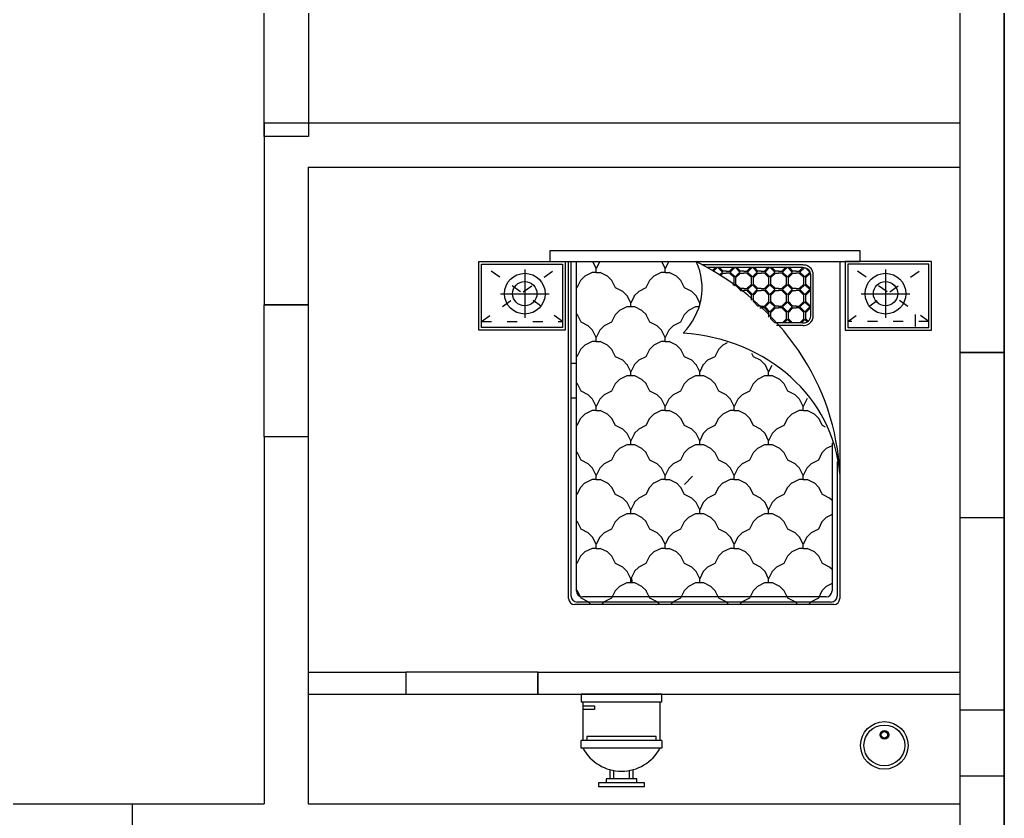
# Model space of a CAD drawing. Header units: inches. Extents: x -3340 to 11630, y -237 to 1425.
# Drawn here: x 11451.2 to 11630.2, y -121.4 to 23.8 of the extents above; entities that cross this region are included whole.
import ezdxf

# ---------------------------------------------------------------- set-up
doc = ezdxf.new("R2010")
doc.units = ezdxf.units.IN
doc.header["$MEASUREMENT"] = 0
doc.linetypes.add('0', pattern=[0])
doc.linetypes.add('ACAD_ISO03W100', pattern=[30, 12, -18])

# ---------------------------------------------------------------- blocks, each defined once
blk = doc.blocks.new('A$C029D5C69')
for p, q in [((0.4164, 2.0693), (0.4164, 2.0066)), ((2.2315, 2.0693), (0.4164, 2.0693)), ((2.2315, 2.0066), (2.2315, 2.0693)), ((0, 1.606), (0, 2.0066)), ((0, 2.0066), (0.505, 2.0066)), ((0.0151, 1.6211), (0.0151, 1.9915)), ((0.0151, 1.9915), (0.4899, 1.9915)), ((0.2689, 1.9609), (0.2689, 1.6764)), ((0.4164, 2.0066), (2.2315, 2.0066)), ((0.4899, 1.9915), (0.4899, 1.6211)), ((0.505, 2.0066), (0.505, 1.606)), ((0.5252, 0.0351), (0.5252, 2.0066)), ((0.5403, 0.0502), (0.5403, 2.0066)), ((0.5706, 0.0805), (0.5706, 2.0066)), ((0.6869, 1.966), (0.6666, 2.0066)), ((0.7072, 2.0066), (0.6869, 1.966)), ((0.6869, 1.9425), (0.6869, 1.966)), ((0.6869, 1.9425), (0.6869, 1.966)), ((1.0902, 1.966), (1.0699, 2.0066)), ((1.1106, 2.0066), (1.0902, 1.966)), ((1.0902, 1.9425), (1.0902, 1.966)), ((1.0902, 1.9425), (1.0902, 1.966)), ((1.8954, 1.9865), (1.3081, 1.9865)), ((1.8954, 1.9713), (1.3339, 1.9713)), ((1.3849, 1.9713), (1.3656, 1.952)), ((1.3945, 1.9713), (1.3714, 1.9483)), ((1.4249, 1.945), (1.3986, 1.9713)), ((1.4288, 1.9507), (1.4081, 1.9713)), ((1.487, 1.9713), (1.4664, 1.9507)), ((1.4966, 1.9713), (1.4703, 1.945)), ((1.527, 1.945), (1.5007, 1.9713)), ((1.5309, 1.9507), (1.5102, 1.9713)), ((1.5891, 1.9713), (1.5685, 1.9507)), ((1.5987, 1.9713), (1.5724, 1.945)), ((1.6291, 1.945), (1.6028, 1.9713)), ((1.633, 1.9507), (1.6123, 1.9713)), ((1.6912, 1.9713), (1.6706, 1.9507)), ((1.7008, 1.9713), (1.6745, 1.945)), ((1.7312, 1.945), (1.7049, 1.9713)), ((1.7351, 1.9507), (1.7144, 1.9713)), ((1.7933, 1.9713), (1.7727, 1.9507)), ((1.8029, 1.9713), (1.7766, 1.945)), ((1.8333, 1.945), (1.807, 1.9713)), ((1.8372, 1.9507), (1.8165, 1.9713)), ((1.8954, 1.9713), (1.8748, 1.9507)), ((1.9043, 1.9707), (1.8787, 1.945)), ((1.9354, 1.945), (1.9114, 1.969)), ((2.1114, 2.0087), (2.1114, 0.0351)), ((2.6479, 2.0066), (2.1429, 2.0066)), ((2.1429, 2.0066), (2.1429, 1.606)), ((2.6328, 1.9915), (2.158, 1.9915)), ((2.158, 1.9915), (2.158, 1.6211)), ((2.379, 1.9609), (2.379, 1.6764)), ((2.6328, 1.6211), (2.6328, 1.9915)), ((2.6479, 1.606), (2.6479, 2.0066)), ((0.621, 1.9213), (0.5955, 1.8958)), ((0.6634, 1.9425), (0.621, 1.9213)), ((0.6634, 1.9425), (0.621, 1.9213)), ((0.6869, 1.9425), (0.6634, 1.9425)), ((0.6869, 1.9425), (0.7104, 1.9425)), ((0.7528, 1.9213), (0.7104, 1.9425)), ((0.7528, 1.9213), (0.7104, 1.9425)), ((0.7783, 1.8958), (0.7528, 1.9213)), ((1.0243, 1.9213), (0.9988, 1.8958)), ((1.0668, 1.9425), (1.0244, 1.9213)), ((1.0668, 1.9425), (1.0244, 1.9213)), ((1.0902, 1.9425), (1.0668, 1.9425)), ((1.0902, 1.9425), (1.1137, 1.9425)), ((1.1561, 1.9213), (1.1137, 1.9425)), ((1.1561, 1.9213), (1.1137, 1.9425)), ((1.1816, 1.8958), (1.1561, 1.9213)), ((1.4249, 1.945), (1.4059, 1.926)), ((1.4288, 1.9394), (1.4116, 1.9222)), ((1.4476, 1.9507), (1.4288, 1.9507)), ((1.4288, 1.9393), (1.4476, 1.9393)), ((1.4476, 1.9507), (1.4664, 1.9507)), ((1.4664, 1.9393), (1.4476, 1.9393)), ((1.493, 1.9128), (1.4664, 1.9394)), ((1.4986, 1.9167), (1.4703, 1.945)), ((1.493, 1.8752), (1.493, 1.9128)), ((1.527, 1.945), (1.4986, 1.9167)), ((1.5309, 1.9394), (1.5043, 1.9128)), ((1.5043, 1.8752), (1.5043, 1.9128)), ((1.5497, 1.9507), (1.5309, 1.9507)), ((1.5309, 1.9393), (1.5497, 1.9393)), ((1.5497, 1.9507), (1.5685, 1.9507)), ((1.5685, 1.9393), (1.5497, 1.9393)), ((1.595, 1.9128), (1.5685, 1.9394)), ((1.6007, 1.9167), (1.5724, 1.945)), ((1.595, 1.8752), (1.595, 1.9128)), ((1.6291, 1.945), (1.6007, 1.9167)), ((1.633, 1.9394), (1.6064, 1.9128)), ((1.6064, 1.8752), (1.6064, 1.9128)), ((1.6518, 1.9507), (1.633, 1.9507)), ((1.633, 1.9393), (1.6518, 1.9393)), ((1.6518, 1.9507), (1.6706, 1.9507)), ((1.6706, 1.9393), (1.6518, 1.9393)), ((1.6971, 1.9128), (1.6706, 1.9394)), ((1.7028, 1.9167), (1.6745, 1.945)), ((1.6971, 1.8752), (1.6971, 1.9128)), ((1.7312, 1.945), (1.7028, 1.9167)), ((1.7351, 1.9394), (1.7085, 1.9128)), ((1.7085, 1.8752), (1.7085, 1.9128)), ((1.7539, 1.9507), (1.7351, 1.9507)), ((1.7351, 1.9393), (1.7539, 1.9393)), ((1.7539, 1.9507), (1.7727, 1.9507)), ((1.7727, 1.9393), (1.7539, 1.9393)), ((1.7992, 1.9128), (1.7727, 1.9394)), ((1.8049, 1.9167), (1.7766, 1.945)), ((1.7992, 1.8752), (1.7992, 1.9128)), ((1.8333, 1.945), (1.8049, 1.9167)), ((1.8372, 1.9394), (1.8106, 1.9128)), ((1.8106, 1.8752), (1.8106, 1.9128)), ((1.856, 1.9507), (1.8372, 1.9507)), ((1.8372, 1.9393), (1.856, 1.9393)), ((1.856, 1.9507), (1.8748, 1.9507)), ((1.8748, 1.9393), (1.856, 1.9393)), ((1.9013, 1.9128), (1.8748, 1.9394)), ((1.907, 1.9167), (1.8787, 1.945)), ((1.9013, 1.8752), (1.9013, 1.9128)), ((1.9354, 1.945), (1.907, 1.9167)), ((1.9393, 1.9394), (1.9127, 1.9128)), ((1.9127, 1.8752), (1.9127, 1.9128)), ((1.9393, 1.9393), (1.9404, 1.9393)), ((1.9414, 1.688), (1.9414, 1.931)), ((1.9565, 1.688), (1.9565, 1.931)), ((0.5743, 1.8534), (0.5706, 1.8515)), ((0.5743, 1.8534), (0.5706, 1.8515)), ((0.5955, 1.8958), (0.5743, 1.8534)), ((0.7995, 1.8534), (0.7783, 1.8958)), ((0.8419, 1.8322), (0.7995, 1.8534)), ((0.8419, 1.8322), (0.7995, 1.8534)), ((0.9777, 1.8534), (0.9353, 1.8322)), ((0.9777, 1.8534), (0.9353, 1.8322)), ((0.9989, 1.8958), (0.9777, 1.8534)), ((1.2028, 1.8534), (1.1816, 1.8958)), ((1.2452, 1.8322), (1.2028, 1.8534)), ((1.2452, 1.8322), (1.2028, 1.8534)), ((1.493, 1.8752), (1.4867, 1.869)), ((1.4986, 1.8713), (1.4922, 1.8648)), ((1.527, 1.8429), (1.4986, 1.8713)), ((1.5309, 1.8486), (1.5043, 1.8752)), ((1.527, 1.8429), (1.5242, 1.8401)), ((1.5497, 1.8486), (1.5309, 1.8486)), ((1.5497, 1.8486), (1.5685, 1.8486)), ((1.595, 1.8752), (1.5685, 1.8486)), ((1.6007, 1.8713), (1.5724, 1.8429)), ((1.6007, 1.8146), (1.5724, 1.8429)), ((1.6291, 1.8429), (1.6007, 1.8713)), ((1.6291, 1.8429), (1.6007, 1.8146)), ((1.633, 1.8486), (1.6064, 1.8752)), ((1.6518, 1.8486), (1.633, 1.8486)), ((1.6518, 1.8486), (1.6706, 1.8486)), ((1.6971, 1.8752), (1.6706, 1.8486)), ((1.7028, 1.8713), (1.6745, 1.8429)), ((1.7028, 1.8146), (1.6745, 1.8429)), ((1.7312, 1.8429), (1.7028, 1.8713)), ((1.7312, 1.8429), (1.7028, 1.8146)), ((1.7351, 1.8486), (1.7085, 1.8752)), ((1.7539, 1.8486), (1.7351, 1.8486)), ((1.7539, 1.8486), (1.7727, 1.8486)), ((1.7992, 1.8752), (1.7727, 1.8486)), ((1.8049, 1.8713), (1.7766, 1.8429)), ((1.8049, 1.8146), (1.7766, 1.8429)), ((1.8333, 1.8429), (1.8049, 1.8713)), ((1.8333, 1.8429), (1.8049, 1.8146)), ((1.8372, 1.8486), (1.8106, 1.8752)), ((1.856, 1.8486), (1.8372, 1.8486)), ((1.856, 1.8486), (1.8748, 1.8486)), ((1.9013, 1.8752), (1.8748, 1.8486)), ((1.907, 1.8713), (1.8787, 1.8429)), ((1.907, 1.8146), (1.8787, 1.8429)), ((1.9354, 1.8429), (1.907, 1.8713)), ((1.9354, 1.8429), (1.907, 1.8146)), ((1.9393, 1.8486), (1.9127, 1.8752)), ((1.9414, 1.8486), (1.9393, 1.8486)), ((0.1267, 1.8186), (0.4111, 1.8186)), ((0.8674, 1.8067), (0.8419, 1.8322)), ((0.8886, 1.7643), (0.8674, 1.8067)), ((0.9098, 1.8067), (0.8886, 1.7643)), ((0.9352, 1.8322), (0.9097, 1.8067)), ((1.2707, 1.8067), (1.2452, 1.8322)), ((1.2919, 1.7643), (1.2707, 1.8067)), ((1.5309, 1.8373), (1.5295, 1.8359)), ((1.5309, 1.8373), (1.5497, 1.8373)), ((1.5685, 1.8373), (1.5497, 1.8373)), ((1.595, 1.8107), (1.5685, 1.8373)), ((1.595, 1.7806), (1.595, 1.8107)), ((1.633, 1.8373), (1.6064, 1.8107)), ((1.6064, 1.7731), (1.6064, 1.8107)), ((1.633, 1.8373), (1.6518, 1.8373)), ((1.6706, 1.8373), (1.6518, 1.8373)), ((1.6971, 1.8107), (1.6706, 1.8373)), ((1.6971, 1.7731), (1.6971, 1.8107)), ((1.7351, 1.8373), (1.7085, 1.8107)), ((1.7085, 1.7731), (1.7085, 1.8107)), ((1.7351, 1.8373), (1.7539, 1.8373)), ((1.7727, 1.8373), (1.7539, 1.8373)), ((1.7992, 1.8107), (1.7727, 1.8373)), ((1.7992, 1.7731), (1.7992, 1.8107)), ((1.8372, 1.8373), (1.8106, 1.8107)), ((1.8106, 1.7731), (1.8106, 1.8107)), ((1.8372, 1.8373), (1.856, 1.8373)), ((1.8748, 1.8373), (1.856, 1.8373)), ((1.9013, 1.8107), (1.8748, 1.8373)), ((1.9013, 1.7731), (1.9013, 1.8107)), ((1.9393, 1.8373), (1.9127, 1.8107)), ((1.9127, 1.7731), (1.9127, 1.8107)), ((1.9393, 1.8373), (1.9414, 1.8373)), ((2.2367, 1.8186), (2.5212, 1.8186)), ((0.8651, 1.7408), (0.8227, 1.7196)), ((0.8651, 1.7408), (0.8227, 1.7196)), ((0.912, 1.7408), (0.8651, 1.7408)), ((0.8886, 1.7408), (0.8886, 1.7643)), ((0.9544, 1.7196), (0.912, 1.7408)), ((0.9544, 1.7196), (0.912, 1.7408)), ((1.2684, 1.7408), (1.226, 1.7196)), ((1.2684, 1.7408), (1.226, 1.7196)), ((1.2885, 1.7408), (1.2684, 1.7408)), ((1.2981, 1.7768), (1.2919, 1.7643)), ((1.2919, 1.7519), (1.2919, 1.7643)), ((1.633, 1.7465), (1.6064, 1.7731)), ((1.6518, 1.7465), (1.633, 1.7465)), ((1.6443, 1.7352), (1.6518, 1.7352)), ((1.6518, 1.7465), (1.6706, 1.7465)), ((1.6706, 1.7352), (1.6518, 1.7352)), ((1.6971, 1.7731), (1.6706, 1.7465)), ((1.6971, 1.7086), (1.6706, 1.7352)), ((1.7028, 1.7692), (1.6745, 1.7408)), ((1.7028, 1.7125), (1.6745, 1.7408)), ((1.7312, 1.7408), (1.7028, 1.7692)), ((1.7312, 1.7408), (1.7028, 1.7125)), ((1.7351, 1.7465), (1.7085, 1.7731)), ((1.7351, 1.7352), (1.7085, 1.7086)), ((1.7539, 1.7465), (1.7351, 1.7465)), ((1.7351, 1.7352), (1.7539, 1.7352)), ((1.7539, 1.7465), (1.7727, 1.7465)), ((1.7727, 1.7352), (1.7539, 1.7352)), ((1.7992, 1.7731), (1.7727, 1.7465)), ((1.7992, 1.7086), (1.7727, 1.7352)), ((1.8049, 1.7692), (1.7766, 1.7408)), ((1.8049, 1.7125), (1.7766, 1.7408)), ((1.8333, 1.7408), (1.8049, 1.7692)), ((1.8333, 1.7408), (1.8049, 1.7125)), ((1.8372, 1.7465), (1.8106, 1.7731)), ((1.8372, 1.7352), (1.8106, 1.7086)), ((1.856, 1.7465), (1.8372, 1.7465)), ((1.8372, 1.7352), (1.856, 1.7352)), ((1.856, 1.7465), (1.8748, 1.7465)), ((1.8748, 1.7352), (1.856, 1.7352)), ((1.9013, 1.7731), (1.8748, 1.7465)), ((1.9013, 1.7086), (1.8748, 1.7352)), ((1.907, 1.7692), (1.8787, 1.7408)), ((1.907, 1.7125), (1.8787, 1.7408)), ((1.9354, 1.7408), (1.907, 1.7692)), ((1.9354, 1.7408), (1.907, 1.7125)), ((1.9393, 1.7465), (1.9127, 1.7731)), ((1.9393, 1.7352), (1.9127, 1.7086)), ((1.9414, 1.7465), (1.9393, 1.7465)), ((1.9393, 1.7352), (1.9414, 1.7352)), ((0.5766, 1.6941), (0.5706, 1.7002)), ((0.5978, 1.6517), (0.5766, 1.6941)), ((0.7972, 1.6941), (0.776, 1.6517)), ((0.8227, 1.7196), (0.7972, 1.6941)), ((0.98, 1.6941), (0.9545, 1.7196)), ((1.0011, 1.6517), (0.9799, 1.6941)), ((1.2005, 1.6941), (1.1793, 1.6517)), ((1.226, 1.7196), (1.2005, 1.6941)), ((1.6971, 1.682), (1.6971, 1.7086)), ((1.7085, 1.671), (1.7085, 1.7086)), ((1.7318, 1.6477), (1.7085, 1.671)), ((1.7992, 1.671), (1.7759, 1.6477)), ((1.7992, 1.671), (1.7992, 1.7086)), ((1.8106, 1.671), (1.8106, 1.7086)), ((1.8339, 1.6477), (1.8106, 1.671)), ((1.9013, 1.671), (1.878, 1.6477)), ((1.9013, 1.671), (1.9013, 1.7086)), ((1.9127, 1.671), (1.9127, 1.7086)), ((1.926, 1.6577), (1.9127, 1.671)), ((2.5551, 1.6275), (2.5551, 1.696)), ((0.4899, 1.6211), (0.0151, 1.6211)), ((0.6402, 1.6305), (0.5978, 1.6517)), ((0.6402, 1.6305), (0.5978, 1.6517)), ((0.6657, 1.605), (0.6402, 1.6305)), ((0.7336, 1.6305), (0.7081, 1.605)), ((0.776, 1.6517), (0.7336, 1.6305)), ((0.776, 1.6517), (0.7336, 1.6305)), ((1.0435, 1.6305), (1.0011, 1.6517)), ((1.0435, 1.6305), (1.0011, 1.6517)), ((1.0691, 1.605), (1.0436, 1.6305)), ((1.1369, 1.6305), (1.1114, 1.605)), ((1.1793, 1.6517), (1.1369, 1.6305)), ((1.1793, 1.6517), (1.1369, 1.6305)), ((1.8961, 1.6477), (1.7289, 1.6477)), ((1.8961, 1.6325), (1.7422, 1.6325)), ((1.8049, 1.6671), (1.7855, 1.6477)), ((1.8244, 1.6477), (1.8049, 1.6671)), ((1.907, 1.6671), (1.8876, 1.6477)), ((1.9202, 1.6539), (1.907, 1.6671)), ((2.158, 1.6211), (2.6328, 1.6211)), ((0.505, 1.606), (0, 1.606)), ((0.6869, 1.5626), (0.6657, 1.605)), ((0.7081, 1.605), (0.6869, 1.5626)), ((0.6869, 1.5392), (0.6869, 1.5626)), ((0.6869, 1.5392), (0.6869, 1.5626)), ((1.0902, 1.5626), (1.069, 1.605)), ((1.1114, 1.605), (1.0902, 1.5626)), ((1.0902, 1.5392), (1.0902, 1.5626)), ((1.0902, 1.5392), (1.0902, 1.5626)), ((2.1429, 1.606), (2.6479, 1.606)), ((0.621, 1.5179), (0.5955, 1.4924)), ((0.6634, 1.5391), (0.621, 1.5179)), ((0.6634, 1.5391), (0.621, 1.5179)), ((0.6869, 1.5392), (0.6634, 1.5392)), ((0.6869, 1.5392), (0.7104, 1.5392)), ((0.7528, 1.5179), (0.7104, 1.5391)), ((0.7528, 1.5179), (0.7104, 1.5391)), ((0.7783, 1.4924), (0.7528, 1.5179)), ((1.0243, 1.5179), (0.9988, 1.4924)), ((1.0668, 1.5391), (1.0244, 1.5179)), ((1.0668, 1.5391), (1.0244, 1.5179)), ((1.0902, 1.5392), (1.0668, 1.5392)), ((1.0902, 1.5392), (1.1137, 1.5392)), ((1.1561, 1.5179), (1.1137, 1.5391)), ((1.1561, 1.5179), (1.1137, 1.5391)), ((1.1816, 1.4924), (1.1561, 1.5179)), ((1.4277, 1.5179), (1.4022, 1.4924)), ((1.4534, 1.5308), (1.4277, 1.5179)), ((1.4534, 1.5308), (1.4277, 1.5179)), ((0.5743, 1.45), (0.5706, 1.4481)), ((0.5743, 1.45), (0.5706, 1.4481)), ((0.5955, 1.4925), (0.5743, 1.4501)), ((0.7995, 1.4501), (0.7783, 1.4925)), ((0.8419, 1.4288), (0.7995, 1.45)), ((0.8419, 1.4288), (0.7995, 1.45)), ((0.9777, 1.45), (0.9353, 1.4288)), ((0.9777, 1.45), (0.9353, 1.4288)), ((0.9989, 1.4925), (0.9777, 1.4501)), ((1.2028, 1.4501), (1.1816, 1.4925)), ((1.2452, 1.4288), (1.2028, 1.45)), ((1.2452, 1.4288), (1.2028, 1.45)), ((1.381, 1.45), (1.3386, 1.4288)), ((1.381, 1.45), (1.3386, 1.4288)), ((1.4022, 1.4925), (1.381, 1.4501)), ((1.6062, 1.4501), (1.5966, 1.4692)), ((1.6486, 1.4288), (1.6062, 1.45)), ((1.6486, 1.4288), (1.6062, 1.45)), ((0.5403, 1.4117), (0.5706, 1.4117)), ((0.8674, 1.4033), (0.8419, 1.4288)), ((0.8886, 1.361), (0.8674, 1.4034)), ((0.9098, 1.4034), (0.8886, 1.361)), ((0.9352, 1.4288), (0.9097, 1.4033)), ((1.2707, 1.4033), (1.2452, 1.4288)), ((1.2919, 1.361), (1.2707, 1.4034)), ((1.3131, 1.4034), (1.2919, 1.361)), ((1.3386, 1.4288), (1.3131, 1.4033)), ((1.6741, 1.4033), (1.6486, 1.4288)), ((1.6953, 1.361), (1.6741, 1.4034)), ((1.714, 1.3984), (1.6953, 1.361)), ((0.8651, 1.3374), (0.8227, 1.3162)), ((0.8651, 1.3374), (0.8227, 1.3162)), ((0.912, 1.3375), (0.8651, 1.3375)), ((0.8886, 1.3375), (0.8886, 1.3609)), ((0.9544, 1.3162), (0.912, 1.3374)), ((0.9544, 1.3162), (0.912, 1.3374)), ((1.2684, 1.3374), (1.226, 1.3162)), ((1.2684, 1.3374), (1.226, 1.3162)), ((1.3154, 1.3375), (1.2684, 1.3375)), ((1.2919, 1.3375), (1.2919, 1.3609)), ((1.3578, 1.3162), (1.3154, 1.3374)), ((1.3578, 1.3162), (1.3154, 1.3374)), ((1.6718, 1.3374), (1.6294, 1.3162)), ((1.6718, 1.3374), (1.6294, 1.3162)), ((1.7187, 1.3375), (1.6718, 1.3375)), ((1.6953, 1.3375), (1.6953, 1.3609)), ((1.7611, 1.3162), (1.7187, 1.3374)), ((1.7611, 1.3162), (1.7187, 1.3374)), ((0.5766, 1.2908), (0.5706, 1.2968)), ((0.5978, 1.2484), (0.5766, 1.2908)), ((0.7972, 1.2908), (0.776, 1.2484)), ((0.8227, 1.3163), (0.7972, 1.2908)), ((0.98, 1.2908), (0.9545, 1.3163)), ((1.0011, 1.2484), (0.9799, 1.2908)), ((1.2005, 1.2908), (1.1793, 1.2484)), ((1.226, 1.3163), (1.2005, 1.2908)), ((1.3833, 1.2908), (1.3578, 1.3163)), ((1.4045, 1.2484), (1.3833, 1.2908)), ((1.6039, 1.2908), (1.5827, 1.2484)), ((1.6294, 1.3163), (1.6039, 1.2908)), ((1.7867, 1.2908), (1.7611, 1.3163)), ((1.8078, 1.2484), (1.7866, 1.2908)), ((0.5403, 1.21), (0.5706, 1.21)), ((0.6402, 1.2271), (0.5978, 1.2483)), ((0.6402, 1.2271), (0.5978, 1.2483)), ((0.6657, 1.2017), (0.6402, 1.2272)), ((0.7336, 1.2272), (0.7081, 1.2017)), ((0.776, 1.2483), (0.7336, 1.2271)), ((0.776, 1.2483), (0.7336, 1.2271)), ((1.0435, 1.2271), (1.0011, 1.2483)), ((1.0435, 1.2271), (1.0011, 1.2483)), ((1.0691, 1.2017), (1.0436, 1.2272)), ((1.1369, 1.2272), (1.1114, 1.2017)), ((1.1793, 1.2483), (1.1369, 1.2271)), ((1.1793, 1.2483), (1.1369, 1.2271)), ((1.4469, 1.2271), (1.4045, 1.2483)), ((1.4469, 1.2271), (1.4045, 1.2483)), ((1.4724, 1.2017), (1.4469, 1.2272)), ((1.5403, 1.2272), (1.5148, 1.2017)), ((1.5827, 1.2483), (1.5403, 1.2271)), ((1.5827, 1.2483), (1.5403, 1.2271)), ((1.8502, 1.2271), (1.8078, 1.2483)), ((1.8502, 1.2271), (1.8078, 1.2483)), ((1.8758, 1.2017), (1.8503, 1.2272)), ((0.6869, 1.1593), (0.6657, 1.2017)), ((0.7081, 1.2017), (0.6869, 1.1593)), ((0.6869, 1.1358), (0.6869, 1.1593)), ((0.6869, 1.1358), (0.6869, 1.1593)), ((1.0902, 1.1593), (1.069, 1.2017)), ((1.1114, 1.2017), (1.0902, 1.1593)), ((1.0902, 1.1358), (1.0902, 1.1593)), ((1.0902, 1.1358), (1.0902, 1.1593)), ((1.4936, 1.1593), (1.4724, 1.2017)), ((1.5148, 1.2017), (1.4936, 1.1593)), ((1.4936, 1.1358), (1.4936, 1.1593)), ((1.4936, 1.1358), (1.4936, 1.1593)), ((1.8969, 1.1593), (1.8757, 1.2017)), ((1.9181, 1.2017), (1.8969, 1.1593)), ((1.8969, 1.1358), (1.8969, 1.1593)), ((1.8969, 1.1358), (1.8969, 1.1593)), ((1.9215, 1.2051), (1.9181, 1.2017)), ((0.621, 1.1146), (0.5955, 1.0891)), ((0.6634, 1.1358), (0.621, 1.1146)), ((0.6634, 1.1358), (0.621, 1.1146)), ((0.6869, 1.1358), (0.6634, 1.1358)), ((0.6869, 1.1358), (0.7104, 1.1358)), ((0.7528, 1.1146), (0.7104, 1.1358)), ((0.7528, 1.1146), (0.7104, 1.1358)), ((0.7783, 1.0891), (0.7528, 1.1146)), ((1.0243, 1.1146), (0.9988, 1.0891)), ((1.0668, 1.1358), (1.0244, 1.1146)), ((1.0668, 1.1358), (1.0244, 1.1146)), ((1.0902, 1.1358), (1.0668, 1.1358)), ((1.0902, 1.1358), (1.1137, 1.1358)), ((1.1561, 1.1146), (1.1137, 1.1358)), ((1.1561, 1.1146), (1.1137, 1.1358)), ((1.1816, 1.0891), (1.1561, 1.1146)), ((1.4277, 1.1146), (1.4022, 1.0891)), ((1.4701, 1.1358), (1.4277, 1.1146)), ((1.4701, 1.1358), (1.4277, 1.1146)), ((1.4936, 1.1358), (1.4701, 1.1358)), ((1.4936, 1.1358), (1.5171, 1.1358)), ((1.5595, 1.1146), (1.5171, 1.1358)), ((1.5595, 1.1146), (1.5171, 1.1358)), ((1.585, 1.0891), (1.5595, 1.1146)), ((1.831, 1.1146), (1.8055, 1.0891)), ((1.8735, 1.1358), (1.8311, 1.1146)), ((1.8735, 1.1358), (1.8311, 1.1146)), ((1.8969, 1.1358), (1.8735, 1.1358)), ((1.8969, 1.1358), (1.9204, 1.1358)), ((1.9628, 1.1146), (1.9204, 1.1358)), ((1.9628, 1.1146), (1.9204, 1.1358)), ((1.9883, 1.0891), (1.9628, 1.1146)), ((0.5743, 1.0467), (0.5706, 1.0448)), ((0.5743, 1.0467), (0.5706, 1.0448)), ((0.5955, 1.0891), (0.5743, 1.0467)), ((0.7995, 1.0467), (0.7783, 1.0891)), ((0.8419, 1.0255), (0.7995, 1.0467)), ((0.8419, 1.0255), (0.7995, 1.0467)), ((0.9777, 1.0467), (0.9353, 1.0255)), ((0.9777, 1.0467), (0.9353, 1.0255)), ((0.9989, 1.0891), (0.9777, 1.0467)), ((1.2028, 1.0467), (1.1816, 1.0891)), ((1.2452, 1.0255), (1.2028, 1.0467)), ((1.2452, 1.0255), (1.2028, 1.0467)), ((1.381, 1.0467), (1.3386, 1.0255)), ((1.381, 1.0467), (1.3386, 1.0255)), ((1.4022, 1.0891), (1.381, 1.0467)), ((1.6062, 1.0467), (1.585, 1.0891)), ((1.6486, 1.0255), (1.6062, 1.0467)), ((1.6486, 1.0255), (1.6062, 1.0467)), ((1.7844, 1.0467), (1.742, 1.0255)), ((1.7844, 1.0467), (1.742, 1.0255)), ((1.8056, 1.0891), (1.7844, 1.0467)), ((2.0095, 1.0467), (1.9883, 1.0891)), ((2.0276, 1.0376), (2.0095, 1.0467)), ((2.0276, 1.0376), (2.0095, 1.0467)), ((0.8674, 1), (0.8419, 1.0255)), ((0.8886, 0.9576), (0.8674, 1)), ((0.9098, 1), (0.8886, 0.9576)), ((0.9352, 1.0255), (0.9097, 1)), ((1.2707, 1), (1.2452, 1.0255)), ((1.2919, 0.9576), (1.2707, 1)), ((1.3131, 1), (1.2919, 0.9576)), ((1.3386, 1.0255), (1.3131, 1)), ((1.6741, 1), (1.6486, 1.0255)), ((1.6953, 0.9576), (1.6741, 1)), ((1.7165, 1), (1.6953, 0.9576)), ((1.7419, 1.0255), (1.7164, 1)), ((0.8651, 0.9341), (0.8227, 0.9129)), ((0.8651, 0.9341), (0.8227, 0.9129)), ((0.912, 0.9341), (0.8651, 0.9341)), ((0.8886, 0.9341), (0.8886, 0.9576)), ((0.9544, 0.9129), (0.912, 0.9341)), ((0.9544, 0.9129), (0.912, 0.9341)), ((1.2684, 0.9341), (1.226, 0.9129)), ((1.2684, 0.9341), (1.226, 0.9129)), ((1.3154, 0.9341), (1.2684, 0.9341)), ((1.2919, 0.9341), (1.2919, 0.9576)), ((1.3578, 0.9129), (1.3154, 0.9341)), ((1.3578, 0.9129), (1.3154, 0.9341)), ((1.6718, 0.9341), (1.6294, 0.9129)), ((1.6718, 0.9341), (1.6294, 0.9129)), ((1.7187, 0.9341), (1.6718, 0.9341)), ((1.6953, 0.9341), (1.6953, 0.9576)), ((1.7611, 0.9129), (1.7187, 0.9341)), ((1.7611, 0.9129), (1.7187, 0.9341)), ((2.066, 0.9295), (2.0327, 0.9129)), ((2.066, 0.9295), (2.0327, 0.9129)), ((2.066, 0.9457), (2.066, 0.0805)), ((0.5766, 0.8874), (0.5706, 0.8935)), ((0.5978, 0.845), (0.5766, 0.8874)), ((0.7972, 0.8874), (0.776, 0.845)), ((0.8227, 0.9129), (0.7972, 0.8874)), ((0.98, 0.8874), (0.9545, 0.9129)), ((1.0011, 0.845), (0.9799, 0.8874)), ((1.2005, 0.8874), (1.1793, 0.845)), ((1.226, 0.9129), (1.2005, 0.8874)), ((1.3833, 0.8874), (1.3578, 0.9129)), ((1.4045, 0.845), (1.3833, 0.8874)), ((1.6039, 0.8874), (1.5827, 0.845)), ((1.6294, 0.9129), (1.6039, 0.8874)), ((1.7867, 0.8874), (1.7611, 0.9129)), ((1.8078, 0.845), (1.7866, 0.8874)), ((2.0072, 0.8874), (1.986, 0.845)), ((2.0327, 0.9129), (2.0072, 0.8874)), ((0.6402, 0.8238), (0.5978, 0.845)), ((0.6402, 0.8238), (0.5978, 0.845)), ((0.6657, 0.7983), (0.6402, 0.8238)), ((0.7336, 0.8238), (0.7081, 0.7983)), ((0.776, 0.845), (0.7336, 0.8238)), ((0.776, 0.845), (0.7336, 0.8238)), ((1.0435, 0.8238), (1.0011, 0.845)), ((1.0435, 0.8238), (1.0011, 0.845)), ((1.0691, 0.7983), (1.0436, 0.8238)), ((1.1369, 0.8238), (1.1114, 0.7983)), ((1.1793, 0.845), (1.1369, 0.8238)), ((1.1793, 0.845), (1.1369, 0.8238)), ((1.4469, 0.8238), (1.4045, 0.845)), ((1.4469, 0.8238), (1.4045, 0.845)), ((1.4724, 0.7983), (1.4469, 0.8238)), ((1.5403, 0.8238), (1.5148, 0.7983)), ((1.5827, 0.845), (1.5403, 0.8238)), ((1.5827, 0.845), (1.5403, 0.8238)), ((1.8502, 0.8238), (1.8078, 0.845)), ((1.8502, 0.8238), (1.8078, 0.845)), ((1.8758, 0.7983), (1.8503, 0.8238)), ((1.9436, 0.8238), (1.9181, 0.7983)), ((1.986, 0.845), (1.9436, 0.8238)), ((1.986, 0.845), (1.9436, 0.8238)), ((2.0962, 0.8369), (2.0962, 0.0502)), ((0.6869, 0.7559), (0.6657, 0.7983)), ((0.7081, 0.7983), (0.6869, 0.7559)), ((0.6869, 0.7325), (0.6869, 0.7559)), ((0.6869, 0.7325), (0.6869, 0.7559)), ((1.0902, 0.7559), (1.069, 0.7983)), ((1.1114, 0.7983), (1.0902, 0.7559)), ((1.0902, 0.7325), (1.0902, 0.7559)), ((1.0902, 0.7325), (1.0902, 0.7559)), ((1.2024, 0.7028), (1.2503, 0.7507)), ((1.4936, 0.7559), (1.4724, 0.7983)), ((1.5148, 0.7983), (1.4936, 0.7559)), ((1.4936, 0.7325), (1.4936, 0.7559)), ((1.4936, 0.7325), (1.4936, 0.7559)), ((1.8969, 0.7559), (1.8757, 0.7983)), ((1.9181, 0.7983), (1.8969, 0.7559)), ((1.8969, 0.7325), (1.8969, 0.7559)), ((1.8969, 0.7325), (1.8969, 0.7559)), ((0.621, 0.7113), (0.5955, 0.6858)), ((0.6634, 0.7324), (0.621, 0.7112)), ((0.6634, 0.7324), (0.621, 0.7112)), ((0.6869, 0.7325), (0.6634, 0.7325)), ((0.6869, 0.7325), (0.7104, 0.7325)), ((0.7528, 0.7112), (0.7104, 0.7324)), ((0.7528, 0.7112), (0.7104, 0.7324)), ((0.7783, 0.6858), (0.7528, 0.7113)), ((1.0243, 0.7113), (0.9988, 0.6858)), ((1.0668, 0.7324), (1.0244, 0.7112)), ((1.0668, 0.7324), (1.0244, 0.7112)), ((1.0902, 0.7325), (1.0668, 0.7325)), ((1.0902, 0.7325), (1.1137, 0.7325)), ((1.1561, 0.7112), (1.1137, 0.7324)), ((1.1561, 0.7112), (1.1137, 0.7324)), ((1.1816, 0.6858), (1.1561, 0.7113)), ((1.4277, 0.7113), (1.4022, 0.6858)), ((1.4701, 0.7324), (1.4277, 0.7112)), ((1.4701, 0.7324), (1.4277, 0.7112)), ((1.4936, 0.7325), (1.4701, 0.7325)), ((1.4936, 0.7325), (1.5171, 0.7325)), ((1.5595, 0.7112), (1.5171, 0.7324)), ((1.5595, 0.7112), (1.5171, 0.7324)), ((1.585, 0.6858), (1.5595, 0.7113)), ((1.831, 0.7113), (1.8055, 0.6858)), ((1.8735, 0.7324), (1.8311, 0.7112)), ((1.8735, 0.7324), (1.8311, 0.7112)), ((1.8969, 0.7325), (1.8735, 0.7325)), ((1.8969, 0.7325), (1.9204, 0.7325)), ((1.9628, 0.7112), (1.9204, 0.7324)), ((1.9628, 0.7112), (1.9204, 0.7324)), ((1.9883, 0.6858), (1.9628, 0.7113)), ((0.5743, 0.6433), (0.5706, 0.6414)), ((0.5743, 0.6433), (0.5706, 0.6414)), ((0.5955, 0.6858), (0.5743, 0.6434)), ((0.7995, 0.6434), (0.7783, 0.6858)), ((0.8419, 0.6221), (0.7995, 0.6433)), ((0.8419, 0.6221), (0.7995, 0.6433)), ((0.9777, 0.6433), (0.9353, 0.6221)), ((0.9777, 0.6433), (0.9353, 0.6221)), ((0.9989, 0.6858), (0.9777, 0.6434)), ((1.2028, 0.6434), (1.1816, 0.6858)), ((1.2452, 0.6221), (1.2028, 0.6433)), ((1.2452, 0.6221), (1.2028, 0.6433)), ((1.381, 0.6433), (1.3386, 0.6221)), ((1.381, 0.6433), (1.3386, 0.6221)), ((1.4022, 0.6858), (1.381, 0.6434)), ((1.6062, 0.6434), (1.585, 0.6858)), ((1.6486, 0.6221), (1.6062, 0.6433)), ((1.6486, 0.6221), (1.6062, 0.6433)), ((1.7844, 0.6433), (1.742, 0.6221)), ((1.7844, 0.6433), (1.742, 0.6221)), ((1.8056, 0.6858), (1.7844, 0.6434)), ((2.0095, 0.6434), (1.9883, 0.6858)), ((2.0519, 0.6221), (2.0095, 0.6433)), ((2.0519, 0.6221), (2.0095, 0.6433)), ((0.8674, 0.5967), (0.8419, 0.6222)), ((0.8886, 0.5543), (0.8674, 0.5967)), ((0.9098, 0.5967), (0.8886, 0.5543)), ((0.9352, 0.6222), (0.9097, 0.5967)), ((1.2707, 0.5967), (1.2452, 0.6222)), ((1.2919, 0.5543), (1.2707, 0.5967)), ((1.3131, 0.5967), (1.2919, 0.5543)), ((1.3386, 0.6222), (1.3131, 0.5967)), ((1.6741, 0.5967), (1.6486, 0.6222)), ((1.6953, 0.5543), (1.6741, 0.5967)), ((1.7165, 0.5967), (1.6953, 0.5543)), ((1.7419, 0.6222), (1.7164, 0.5967)), ((2.066, 0.6081), (2.0519, 0.6222)), ((0.8651, 0.5308), (0.8227, 0.5096)), ((0.8651, 0.5308), (0.8227, 0.5096)), ((0.912, 0.5308), (0.8651, 0.5308)), ((0.8886, 0.5308), (0.8886, 0.5543)), ((0.9544, 0.5096), (0.912, 0.5308)), ((0.9544, 0.5096), (0.912, 0.5308)), ((1.2684, 0.5308), (1.226, 0.5096)), ((1.2684, 0.5308), (1.226, 0.5096)), ((1.3154, 0.5308), (1.2684, 0.5308)), ((1.2919, 0.5308), (1.2919, 0.5543)), ((1.3578, 0.5096), (1.3154, 0.5308)), ((1.3578, 0.5096), (1.3154, 0.5308)), ((1.6718, 0.5308), (1.6294, 0.5096)), ((1.6718, 0.5308), (1.6294, 0.5096)), ((1.7187, 0.5308), (1.6718, 0.5308)), ((1.6953, 0.5308), (1.6953, 0.5543)), ((1.7611, 0.5096), (1.7187, 0.5308)), ((1.7611, 0.5096), (1.7187, 0.5308)), ((2.066, 0.5262), (2.0327, 0.5096)), ((2.066, 0.5262), (2.0327, 0.5096)), ((0.5766, 0.4841), (0.5706, 0.4901)), ((0.5978, 0.4417), (0.5766, 0.4841)), ((0.7972, 0.4841), (0.776, 0.4417)), ((0.8227, 0.5096), (0.7972, 0.4841)), ((0.98, 0.4841), (0.9545, 0.5096)), ((1.0011, 0.4417), (0.9799, 0.4841)), ((1.2005, 0.4841), (1.1793, 0.4417)), ((1.226, 0.5096), (1.2005, 0.4841)), ((1.3833, 0.4841), (1.3578, 0.5096)), ((1.4045, 0.4417), (1.3833, 0.4841)), ((1.6039, 0.4841), (1.5827, 0.4417)), ((1.6294, 0.5096), (1.6039, 0.4841)), ((1.7867, 0.4841), (1.7611, 0.5096)), ((1.8078, 0.4417), (1.7866, 0.4841)), ((2.0072, 0.4841), (1.986, 0.4417)), ((2.0327, 0.5096), (2.0072, 0.4841)), ((0.6402, 0.4205), (0.5978, 0.4417)), ((0.6402, 0.4205), (0.5978, 0.4417)), ((0.6657, 0.395), (0.6402, 0.4205)), ((0.7336, 0.4205), (0.7081, 0.395)), ((0.776, 0.4417), (0.7336, 0.4205)), ((0.776, 0.4417), (0.7336, 0.4205)), ((1.0435, 0.4205), (1.0011, 0.4417)), ((1.0435, 0.4205), (1.0011, 0.4417)), ((1.0691, 0.395), (1.0436, 0.4205)), ((1.1369, 0.4205), (1.1114, 0.395)), ((1.1793, 0.4417), (1.1369, 0.4205)), ((1.1793, 0.4417), (1.1369, 0.4205)), ((1.4469, 0.4205), (1.4045, 0.4417)), ((1.4469, 0.4205), (1.4045, 0.4417)), ((1.4724, 0.395), (1.4469, 0.4205)), ((1.5403, 0.4205), (1.5148, 0.395)), ((1.5827, 0.4417), (1.5403, 0.4205)), ((1.5827, 0.4417), (1.5403, 0.4205)), ((1.8502, 0.4205), (1.8078, 0.4417)), ((1.8502, 0.4205), (1.8078, 0.4417)), ((1.8758, 0.395), (1.8503, 0.4205)), ((1.9436, 0.4205), (1.9181, 0.395)), ((1.986, 0.4417), (1.9436, 0.4205)), ((1.986, 0.4417), (1.9436, 0.4205)), ((0.6869, 0.3526), (0.6657, 0.395)), ((0.7081, 0.395), (0.6869, 0.3526)), ((0.6869, 0.3291), (0.6869, 0.3526)), ((0.6869, 0.3291), (0.6869, 0.3526)), ((1.0902, 0.3526), (1.069, 0.395)), ((1.1114, 0.395), (1.0902, 0.3526)), ((1.0902, 0.3291), (1.0902, 0.3526)), ((1.0902, 0.3291), (1.0902, 0.3526)), ((1.4936, 0.3526), (1.4724, 0.395)), ((1.5148, 0.395), (1.4936, 0.3526)), ((1.4936, 0.3291), (1.4936, 0.3526)), ((1.4936, 0.3291), (1.4936, 0.3526)), ((1.8969, 0.3526), (1.8757, 0.395)), ((1.9181, 0.395), (1.8969, 0.3526)), ((1.8969, 0.3291), (1.8969, 0.3526)), ((1.8969, 0.3291), (1.8969, 0.3526)), ((0.621, 0.3079), (0.5955, 0.2824)), ((0.6634, 0.3291), (0.621, 0.3079)), ((0.6634, 0.3291), (0.621, 0.3079)), ((0.6869, 0.3291), (0.6634, 0.3291)), ((0.6869, 0.3291), (0.7104, 0.3291)), ((0.7528, 0.3079), (0.7104, 0.3291)), ((0.7528, 0.3079), (0.7104, 0.3291)), ((0.7783, 0.2824), (0.7528, 0.3079)), ((1.0243, 0.3079), (0.9988, 0.2824)), ((1.0668, 0.3291), (1.0244, 0.3079)), ((1.0668, 0.3291), (1.0244, 0.3079)), ((1.0902, 0.3291), (1.0668, 0.3291)), ((1.0902, 0.3291), (1.1137, 0.3291)), ((1.1561, 0.3079), (1.1137, 0.3291)), ((1.1561, 0.3079), (1.1137, 0.3291)), ((1.1816, 0.2824), (1.1561, 0.3079)), ((1.4277, 0.3079), (1.4022, 0.2824)), ((1.4701, 0.3291), (1.4277, 0.3079)), ((1.4701, 0.3291), (1.4277, 0.3079)), ((1.4936, 0.3291), (1.4701, 0.3291)), ((1.4936, 0.3291), (1.5171, 0.3291)), ((1.5595, 0.3079), (1.5171, 0.3291)), ((1.5595, 0.3079), (1.5171, 0.3291)), ((1.585, 0.2824), (1.5595, 0.3079)), ((1.831, 0.3079), (1.8055, 0.2824)), ((1.8735, 0.3291), (1.8311, 0.3079)), ((1.8735, 0.3291), (1.8311, 0.3079)), ((1.8969, 0.3291), (1.8735, 0.3291)), ((1.8969, 0.3291), (1.9204, 0.3291)), ((1.9628, 0.3079), (1.9204, 0.3291)), ((1.9628, 0.3079), (1.9204, 0.3291)), ((1.9883, 0.2824), (1.9628, 0.3079)), ((0.5743, 0.24), (0.5706, 0.2381)), ((0.5743, 0.24), (0.5706, 0.2381)), ((0.5955, 0.2824), (0.5743, 0.24)), ((0.7995, 0.24), (0.7783, 0.2824)), ((0.8419, 0.2188), (0.7995, 0.24)), ((0.8419, 0.2188), (0.7995, 0.24)), ((0.9777, 0.24), (0.9353, 0.2188)), ((0.9777, 0.24), (0.9353, 0.2188)), ((0.9989, 0.2824), (0.9777, 0.24)), ((1.2028, 0.24), (1.1816, 0.2824)), ((1.2452, 0.2188), (1.2028, 0.24)), ((1.2452, 0.2188), (1.2028, 0.24)), ((1.381, 0.24), (1.3386, 0.2188)), ((1.381, 0.24), (1.3386, 0.2188)), ((1.4022, 0.2824), (1.381, 0.24)), ((1.6062, 0.24), (1.585, 0.2824)), ((1.6486, 0.2188), (1.6062, 0.24)), ((1.6486, 0.2188), (1.6062, 0.24)), ((1.7844, 0.24), (1.742, 0.2188)), ((1.7844, 0.24), (1.742, 0.2188)), ((1.8056, 0.2824), (1.7844, 0.24)), ((2.0095, 0.24), (1.9883, 0.2824)), ((2.0519, 0.2188), (2.0095, 0.24)), ((2.0519, 0.2188), (2.0095, 0.24)), ((0.8674, 0.1933), (0.8419, 0.2188)), ((0.8886, 0.1509), (0.8674, 0.1933)), ((0.9098, 0.1933), (0.8886, 0.1509)), ((0.9352, 0.2188), (0.9097, 0.1933)), ((1.2707, 0.1933), (1.2452, 0.2188)), ((1.2919, 0.1509), (1.2707, 0.1933)), ((1.3131, 0.1933), (1.2919, 0.1509)), ((1.3386, 0.2188), (1.3131, 0.1933)), ((1.6741, 0.1933), (1.6486, 0.2188)), ((1.6953, 0.1509), (1.6741, 0.1933)), ((1.7165, 0.1933), (1.6953, 0.1509)), ((1.7419, 0.2188), (1.7164, 0.1933)), ((2.066, 0.2047), (2.0519, 0.2188)), ((0.8651, 0.1274), (0.8227, 0.1062)), ((0.8651, 0.1274), (0.8227, 0.1062)), ((0.912, 0.1275), (0.8651, 0.1275)), ((0.8886, 0.1275), (0.8886, 0.1509)), ((0.9544, 0.1062), (0.912, 0.1274)), ((0.9544, 0.1062), (0.912, 0.1274)), ((1.2684, 0.1274), (1.226, 0.1062)), ((1.2684, 0.1274), (1.226, 0.1062)), ((1.3154, 0.1275), (1.2684, 0.1275)), ((1.2919, 0.1275), (1.2919, 0.1509)), ((1.3578, 0.1062), (1.3154, 0.1274)), ((1.3578, 0.1062), (1.3154, 0.1274)), ((1.6718, 0.1274), (1.6294, 0.1062)), ((1.6718, 0.1274), (1.6294, 0.1062)), ((1.7187, 0.1275), (1.6718, 0.1275)), ((1.6953, 0.1275), (1.6953, 0.1509)), ((1.7611, 0.1062), (1.7187, 0.1274)), ((1.7611, 0.1062), (1.7187, 0.1274)), ((2.066, 0.1228), (2.0327, 0.1062)), ((2.066, 0.1228), (2.0327, 0.1062)), ((0.5766, 0.0807), (0.5706, 0.0868)), ((0.5978, 0.0384), (0.5766, 0.0808)), ((0.7972, 0.0808), (0.776, 0.0384)), ((0.8227, 0.1062), (0.7972, 0.0807)), ((0.98, 0.0807), (0.9545, 0.1062)), ((1.0011, 0.0384), (0.9799, 0.0808)), ((1.2005, 0.0808), (1.1793, 0.0384)), ((1.226, 0.1062), (1.2005, 0.0807)), ((1.3833, 0.0807), (1.3578, 0.1062)), ((1.4045, 0.0384), (1.3833, 0.0808)), ((1.6039, 0.0808), (1.5827, 0.0384)), ((1.6294, 0.1062), (1.6039, 0.0807)), ((1.7867, 0.0807), (1.7611, 0.1062)), ((1.8078, 0.0384), (1.7866, 0.0808)), ((2.0072, 0.0808), (1.986, 0.0384)), ((2.0327, 0.1062), (2.0072, 0.0807)), ((2.0763, 0), (0.5603, 0)), ((2.0612, 0.0151), (0.5754, 0.0151)), ((0.6402, 0.0171), (0.5978, 0.0383)), ((0.6402, 0.0171), (0.5978, 0.0383)), ((2.0309, 0.0454), (0.6056, 0.0454)), ((0.6523, 0.005), (0.6402, 0.0171)), ((0.7336, 0.0171), (0.7215, 0.005)), ((0.776, 0.0383), (0.7336, 0.0171)), ((0.776, 0.0383), (0.7336, 0.0171)), ((1.0435, 0.0171), (1.0011, 0.0383)), ((1.0435, 0.0171), (1.0011, 0.0383)), ((1.0557, 0.005), (1.0436, 0.0171)), ((1.1369, 0.0171), (1.1248, 0.005)), ((1.1793, 0.0383), (1.1369, 0.0171)), ((1.1793, 0.0383), (1.1369, 0.0171)), ((1.4469, 0.0171), (1.4045, 0.0383)), ((1.4469, 0.0171), (1.4045, 0.0383)), ((1.459, 0.005), (1.4469, 0.0171)), ((1.5403, 0.0171), (1.5282, 0.005)), ((1.5827, 0.0383), (1.5403, 0.0171)), ((1.5827, 0.0383), (1.5403, 0.0171)), ((1.8502, 0.0171), (1.8078, 0.0383)), ((1.8502, 0.0171), (1.8078, 0.0383)), ((1.8623, 0.005), (1.8503, 0.0171)), ((1.9436, 0.0171), (1.9315, 0.005)), ((1.986, 0.0383), (1.9436, 0.0171)), ((1.986, 0.0383), (1.9436, 0.0171))]:
    blk.add_line(p, q)
at = {"linetype": 'ACAD_ISO03W100', "ltscale": 0.005}
for p, q in [((0.4899, 1.6568), (0.0151, 1.9915)), ((0.0151, 1.6568), (0.4899, 1.9915)), ((2.6328, 1.6568), (2.158, 1.9915)), ((2.158, 1.6568), (2.6328, 1.9915)), ((0.0151, 1.6568), (0.4899, 1.6568)), ((2.6328, 1.6568), (2.158, 1.6568))]:
    blk.add_line(p, q, dxfattribs=at)
for centre, radius in [((0.2689, 1.8186), 0.1191), ((2.379, 1.8186), 0.1191), ((0.2689, 1.8186), 0.0711), ((2.379, 1.8186), 0.0711)]:
    blk.add_circle(centre, radius)
for centre, radius, start, end in [((0.2843, 0.0157), 0.6251, 10.29614, 13.26837), ((0.6056, 0.0805), 0.0351, 180, 270), ((2.0309, 0.0805), 0.0351, 270, 0), ((0.5603, 0.0351), 0.0351, 180, 270), ((0.5754, 0.0502), 0.0351, 180, 270), ((2.0612, 0.0502), 0.0351, 270, 0), ((2.0763, 0.0351), 0.0351, 270, 0)]:
    blk.add_arc(centre, radius, start, end)
for centre, major_axis, ratio, start_param, end_param in [((0.8506, 1.8527), (-0.4556, 0), 0.89, 2.430919, 3.53111), ((0.3667, 0.6698), (1.7398, 0.1668), 0.88072, -0.045073, 0.941433), ((1.8961, 1.931), (-0.0453, 0), 0.89, 3.141593, 4.712389), ((1.8961, 1.688), (-0.0453, 0), 0.89, 1.570796, 3.141593), ((1.0874, 0.6748), (1.021, 0.1213), 0.889348, -0.031673, 1.359628)]:
    blk.add_ellipse(centre, major_axis=major_axis, ratio=ratio, start_param=start_param, end_param=end_param)
for points, knots in [([(1.9565, 1.931), (1.9565, 1.9336), (1.9563, 1.9362), (1.9553, 1.9428), (1.9543, 1.9467), (1.9512, 1.9541), (1.9493, 1.9577), (1.9446, 1.9643), (1.942, 1.9674), (1.936, 1.9729), (1.9327, 1.9753), (1.9257, 1.9795), (1.922, 1.9813), (1.9142, 1.9841), (1.9102, 1.9851), (1.9028, 1.9862), (1.8995, 1.9865), (1.8961, 1.9865)], [3.141593, 3.141593, 3.141593, 3.141593, 3.277614, 3.277614, 3.488082, 3.488082, 3.698551, 3.698551, 3.909019, 3.909019, 4.119488, 4.119488, 4.329956, 4.329956, 4.540424, 4.540424, 4.712389, 4.712389, 4.712389, 4.712389]), ([(1.8961, 1.6325), (1.899, 1.6325), (1.9019, 1.6327), (1.9101, 1.6338), (1.9153, 1.6352), (1.9253, 1.6392), (1.93, 1.6418), (1.9385, 1.6481), (1.9423, 1.6519), (1.9481, 1.6594), (1.9503, 1.663), (1.9537, 1.6707), (1.955, 1.6747), (1.9563, 1.6818), (1.9565, 1.6849), (1.9565, 1.688)], [1.570796, 1.570796, 1.570796, 1.570796, 1.718836, 1.718836, 1.993452, 1.993452, 2.268068, 2.268068, 2.542684, 2.542684, 2.761386, 2.761386, 2.980087, 2.980087, 3.141593, 3.141593, 3.141593, 3.141593])]:
    blk.add_open_spline(points, degree=3, knots=knots)
blk = doc.blocks.new('Toilet - Metric')
for p, q in [((-254, 558.8), (-254, 304.8)), ((-254, 533.4), (-177.8, 533.4)), ((-177.8, 533.4), (-177.8, 508)), ((254, 304.8), (254, 558.8)), ((-177.8, 508), (-254, 508)), ((228.6, 330.2), (-228.6, 330.2)), ((-228.6, 330.2), (-228.6, 304.8)), ((228.6, 304.8), (228.6, 330.2)), ((266.7, 304.8), (-266.7, 304.8)), ((-266.7, 254), (-266.7, 304.8)), ((266.7, 304.8), (266.7, 254)), ((266.7, 254), (-266.7, 254)), ((-76.2, 111.9251), (-76.2, 50.8)), ((-50.8, 50.8), (-50.8, 105.81132)), ((50.8, 105.81132), (50.8, 50.8)), ((76.2, 50.8), (76.2, 111.9251)), ((101.6, 50.8), (-101.6, 50.8)), ((-101.6, 50.8), (-101.6, 25.4)), ((101.6, 25.4), (101.6, 50.8))]:
    blk.add_line(p, q)
for points in [[(266.7, 558.8), (266.7, 609.6), (-266.7, 609.6), (-266.7, 558.8)], [(152.4, 0), (152.4, 25.4), (-152.4, 25.4), (-152.4, 0)]]:
    blk.add_lwpolyline(points, close=True)
blk.add_arc((0, 389.46582), 287.86658, 208.0725, 331.9275)
blk = doc.blocks.new('A$C1CFF469F')
at = {"linetype": '0'}
for centre, radius in [((0.315, 0.315), 0.315), ((0.315, 0.315), 0.27), ((0.315, 0.455), 0.0574), ((0.315, 0.455), 0.0427)]:
    blk.add_circle(centre, radius, dxfattribs=at)

msp = doc.modelspace()

# ---------------------------------------------------------------- linework, layer by layer
for p, q in [((11630.17, -191.19, -7937.42), (11630.17, 285.81, -7937.42)), ((11622.17, -118.74, -7937.42), (11622.17, 277.81, -7937.42)), ((11495.68, 5, -7937.42), (11495.68, -28.02, -7937.42)), ((11495.68, 5, -7937.42), (11622.17, 5, -7937.42)), ((11495.68, 5, -7937.42), (11519.68, 5, -7937.42)), ((11503.68, -3, -7937.42), (11503.68, -28.02, -7937.42)), ((11503.68, -3, -7937.42), (11622.17, -3, -7937.42)), ((11503.68, -28.02, -7937.42), (11495.68, -28.02, -7937.42)), ((11622.17, -36.72, -7937.42), (11630.17, -36.72, -7937.42)), ((11495.68, -52.02, -7937.42), (11495.68, -118.74, -7937.42)), ((11503.68, -52.02, -7937.42), (11495.68, -52.02, -7937.42)), ((11503.68, -52.02, -7937.42), (11503.68, -118.74, -7937.42)), ((11622.17, -66.72, -7937.42), (11630.17, -66.72, -7937.42)), ((11503.68, -94.79, -7937.42), (11521.42, -94.79, -7937.42)), ((11521.42, -94.79, -7937.42), (11521.42, -98.79, -7937.42)), ((11545.42, -94.79, -7937.42), (11545.42, -98.79, -7937.42)), ((11545.42, -94.79, -7937.42), (11622.17, -94.79, -7937.42)), ((11503.68, -98.79, -7937.42), (11521.42, -98.79, -7937.42)), ((11545.42, -98.79, -7937.42), (11622.17, -98.79, -7937.42)), ((11622.17, -101.62, -7937.42), (11630.17, -101.62, -7937.42)), ((11622.17, -113.62, -7937.42), (11630.17, -113.62, -7937.42)), ((11471.68, -118.74, -7937.42), (11471.68, -126.74, -7937.42)), ((11471.68, -118.74, -7937.42), (11495.68, -118.74, -7937.42)), ((11503.68, -118.74, -7937.42), (11622.17, -118.74, -7937.42))]:
    msp.add_line(p, q)
at = {"elevation": -7937.42}
for points in [[(11290.17, 285.81), (11630.17, 285.81), (11630.17, -191.19), (11522.16, -191.19), (11522.16, -186.19), (11622.17, -186.19), (11622.17, 277.81), (11298.17, 277.81), (11298.17, -205.33)], [(11290.17, 285.81), (11630.17, 285.81), (11630.17, -36.72), (11622.17, -36.72), (11622.17, 277.81), (11298.17, 277.81), (11298.17, -205.33), (11522.16, -206.26), (11522.16, -213.33), (11290.17, -213.33), (11290.17, 285.81)], [(11321.37, -205.43), (11321.37, -213.33), (11290.17, -213.33), (11290.17, 285.81), (11630.17, 285.81), (11630.17, -36.72), (11622.17, -36.72), (11622.17, 277.81), (11298.17, 277.81), (11298.17, -205.33), (11321.37, -205.43), (11321.37, -213.33), (11290.17, -213.33), (11290.17, 285.81)], [(11495.68, -52.02), (11495.68, -28.02), (11503.68, -28.02), (11503.68, -52.02), (11495.68, -52.02)], [(11521.42, -98.79), (11545.42, -98.79), (11545.42, -94.79), (11521.42, -94.79), (11521.42, -98.79)], [(11447.68, -118.74), (11471.68, -118.74), (11471.68, -126.74), (11447.68, -126.74), (11447.68, -118.74)]]:
    msp.add_lwpolyline(points, dxfattribs=at)
msp.add_lwpolyline([(11495.68, 29), (11503.72, 29), (11503.72, 2.57), (11495.68, 2.57)], close=True, dxfattribs=at)

# ---------------------------------------------------------------- block references
for name, p, xscale, yscale, zscale in [('A$C029D5C69', (11534.67, -82.52, -7937.42), 31.06902972186456, 31.06902972186456, 31.06902972186456), ('Toilet - Metric', (11560.6, -115.59, -7937.42), 0.02755511525725196, 0.02755511525725196, 0.02755511525725196), ('A$C1CFF469F', (11604.05, -112.43, -7937.42), 13.71809795952679, 13.71809795952679, 13.71809795952679)]:
    msp.add_blockref(name, p, dxfattribs=dict(xscale=xscale, yscale=yscale, zscale=zscale))

doc.saveas('drawing.dxf')
